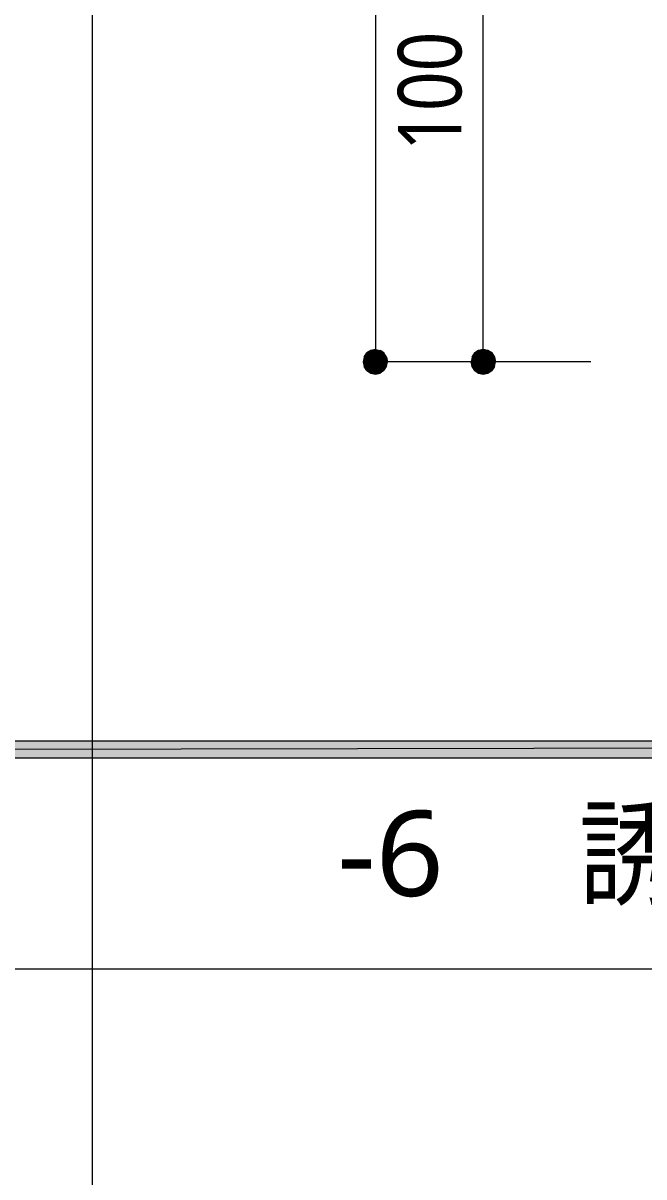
# Model space of a CAD drawing. Header units: millimetres. Extents: x 0 to 420, y 0 to 297.
# Drawn here: x 207.33 to 232.72, y 148.48 to 195.7 of the extents above; entities that cross this region are included whole.
import ezdxf
from ezdxf.enums import TextEntityAlignment as Align

# ---------------------------------------------------------------- set-up
doc = ezdxf.new("R2010")
doc.units = ezdxf.units.MM
doc.styles.add('kst32b', font='NotoSansJP-Variable.ttf')

msp = doc.modelspace()

# ---------------------------------------------------------------- hatches: boundary and pattern name
h = msp.add_hatch(color=7)
h.paths.add_polyline_path([(221.552, 182.308), (221.382, 182.203), (221.742, 181.843), (221.552, 182.308)])
h.paths.add_polyline_path([(221.382, 182.203), (221.742, 181.843), (221.276, 182.033), (221.382, 182.203)])
h.paths.add_polyline_path([(221.742, 181.843), (221.276, 182.033), (221.234, 181.843), (221.742, 181.843)])
h = msp.add_hatch(color=7)
h.paths.add_polyline_path([(222.081, 182.203), (221.933, 182.308), (221.742, 181.843), (222.081, 182.203)])
h.paths.add_polyline_path([(221.933, 182.308), (221.742, 181.843), (221.742, 182.351), (221.933, 182.308)])
h.paths.add_polyline_path([(221.742, 181.843), (221.742, 182.351), (221.552, 182.308), (221.742, 181.843)])
h = msp.add_hatch(color=7)
h.paths.add_polyline_path([(225.954, 182.308), (225.806, 182.203), (226.145, 181.843), (225.954, 182.308)])
h.paths.add_polyline_path([(225.806, 182.203), (226.145, 181.843), (225.7, 182.033), (225.806, 182.203)])
h.paths.add_polyline_path([(226.145, 181.843), (225.7, 182.033), (225.658, 181.843), (226.145, 181.843)])
h = msp.add_hatch(color=7)
h.paths.add_polyline_path([(226.145, 182.351), (225.954, 182.308), (226.145, 181.843), (226.145, 182.351)])
h.paths.add_polyline_path([(225.954, 182.308), (226.145, 181.843), (225.806, 182.203), (225.954, 182.308)])
h.paths.add_polyline_path([(226.145, 181.843), (225.806, 182.203), (225.7, 182.033), (226.145, 181.843)])
h = msp.add_hatch(color=7)
h.paths.add_polyline_path([(226.504, 182.203), (226.335, 182.308), (226.145, 181.843), (226.504, 182.203)])
h.paths.add_polyline_path([(226.335, 182.308), (226.145, 181.843), (226.145, 182.351), (226.335, 182.308)])
h.paths.add_polyline_path([(226.145, 181.843), (226.145, 182.351), (225.954, 182.308), (226.145, 181.843)])
for points in [[(226.335, 182.308), (226.145, 182.351), (226.145, 181.843), (226.335, 182.308)], [(221.552, 181.377), (221.742, 181.335), (221.742, 181.843), (221.552, 181.377)], [(225.954, 181.377), (226.145, 181.335), (226.145, 181.843), (225.954, 181.377)]]:
    msp.add_hatch(color=7).paths.add_polyline_path(points)
h = msp.add_hatch(color=7)
h.paths.add_polyline_path([(226.653, 181.843), (226.61, 182.033), (226.145, 181.843), (226.653, 181.843)])
h.paths.add_polyline_path([(226.61, 182.033), (226.145, 181.843), (226.504, 182.203), (226.61, 182.033)])
h.paths.add_polyline_path([(226.145, 181.843), (226.504, 182.203), (226.335, 182.308), (226.145, 181.843)])
h = msp.add_hatch(color=7)
h.paths.add_polyline_path([(221.234, 181.843), (221.276, 181.652), (221.742, 181.843), (221.234, 181.843)])
h.paths.add_polyline_path([(221.276, 181.652), (221.742, 181.843), (221.382, 181.483), (221.276, 181.652)])
h.paths.add_polyline_path([(221.742, 181.843), (221.382, 181.483), (221.552, 181.377), (221.742, 181.843)])
h = msp.add_hatch(color=7)
h.paths.add_polyline_path([(222.187, 181.652), (222.229, 181.843), (221.742, 181.843), (222.187, 181.652)])
h.paths.add_polyline_path([(222.229, 181.843), (221.742, 181.843), (222.187, 182.033), (222.229, 181.843)])
h.paths.add_polyline_path([(221.742, 181.843), (222.187, 182.033), (222.081, 182.203), (221.742, 181.843)])
h = msp.add_hatch(color=7)
h.paths.add_polyline_path([(221.742, 181.335), (221.933, 181.377), (221.742, 181.843), (221.742, 181.335)])
h.paths.add_polyline_path([(221.933, 181.377), (221.742, 181.843), (222.081, 181.483), (221.933, 181.377)])
h.paths.add_polyline_path([(221.742, 181.843), (222.081, 181.483), (222.187, 181.652), (221.742, 181.843)])
h = msp.add_hatch(color=7)
h.paths.add_polyline_path([(225.7, 182.033), (225.658, 181.843), (226.145, 181.843), (225.7, 182.033)])
h.paths.add_polyline_path([(225.658, 181.843), (226.145, 181.843), (225.7, 181.652), (225.658, 181.843)])
h.paths.add_polyline_path([(226.145, 181.843), (225.7, 181.652), (225.806, 181.483), (226.145, 181.843)])
h = msp.add_hatch(color=7)
h.paths.add_polyline_path([(225.658, 181.843), (225.7, 181.652), (226.145, 181.843), (225.658, 181.843)])
h.paths.add_polyline_path([(225.7, 181.652), (226.145, 181.843), (225.806, 181.483), (225.7, 181.652)])
h.paths.add_polyline_path([(226.145, 181.843), (225.806, 181.483), (225.954, 181.377), (226.145, 181.843)])
h = msp.add_hatch(color=7)
h.paths.add_polyline_path([(225.806, 181.483), (225.954, 181.377), (226.145, 181.843), (225.806, 181.483)])
h.paths.add_polyline_path([(225.954, 181.377), (226.145, 181.843), (226.145, 181.335), (225.954, 181.377)])
h.paths.add_polyline_path([(226.145, 181.843), (226.145, 181.335), (226.335, 181.377), (226.145, 181.843)])
h = msp.add_hatch(color=7)
h.paths.add_polyline_path([(226.61, 181.652), (226.653, 181.843), (226.145, 181.843), (226.61, 181.652)])
h.paths.add_polyline_path([(226.653, 181.843), (226.145, 181.843), (226.61, 182.033), (226.653, 181.843)])
h.paths.add_polyline_path([(226.145, 181.843), (226.61, 182.033), (226.504, 182.203), (226.145, 181.843)])
h = msp.add_hatch(color=7)
h.paths.add_polyline_path([(226.145, 181.335), (226.335, 181.377), (226.145, 181.843), (226.145, 181.335)])
h.paths.add_polyline_path([(226.335, 181.377), (226.145, 181.843), (226.504, 181.483), (226.335, 181.377)])
h.paths.add_polyline_path([(226.145, 181.843), (226.504, 181.483), (226.61, 181.652), (226.145, 181.843)])
h = msp.add_hatch(color=7)
h.paths.add_polyline_path([(226.335, 181.377), (226.504, 181.483), (226.145, 181.843), (226.335, 181.377)])
h.paths.add_polyline_path([(226.504, 181.483), (226.145, 181.843), (226.61, 181.652), (226.504, 181.483)])
h.paths.add_polyline_path([(226.145, 181.843), (226.61, 181.652), (226.653, 181.843), (226.145, 181.843)])
h = msp.add_hatch(color=7)
h.paths.add_polyline_path([(394.166, 165.629), (394.166, 166.328), (26.183, 165.629), (394.166, 165.629)])
h.paths.add_polyline_path([(394.166, 166.328), (26.183, 165.629), (26.183, 166.328), (394.166, 166.328)])

# ---------------------------------------------------------------- linework, layer by layer
at = {"lineweight": 13}
for points in [[(210.164, 45.995), (210.164, 285.983)], [(221.742, 239.839), (221.742, 181.843)], [(226.145, 181.843), (226.145, 227.838), (226.124, 239.839)], [(230.547, 181.843), (221.742, 181.843)], [(394.166, 156.993), (26.183, 156.993)]]:
    msp.add_lwpolyline(points, dxfattribs=at)
at = {"lineweight": 0}
for points in [[(221.552, 182.308), (221.382, 182.203), (221.742, 181.843)], [(221.742, 181.843), (221.742, 182.351), (221.552, 182.308)], [(221.933, 182.308), (221.742, 181.843), (221.742, 182.351)], [(222.081, 182.203), (221.933, 182.308), (221.742, 181.843)], [(225.954, 182.308), (225.806, 182.203), (226.145, 181.843)], [(225.954, 182.308), (226.145, 181.843), (225.806, 182.203)], [(226.145, 181.843), (226.145, 182.351), (225.954, 182.308)], [(226.145, 182.351), (225.954, 182.308), (226.145, 181.843)], [(226.335, 182.308), (226.145, 181.843), (226.145, 182.351)], [(226.335, 182.308), (226.145, 182.351), (226.145, 181.843)], [(226.504, 182.203), (226.335, 182.308), (226.145, 181.843)], [(226.145, 181.843), (226.504, 182.203), (226.335, 182.308)], [(221.742, 181.843), (221.276, 182.033), (221.234, 181.843)], [(221.234, 181.843), (221.276, 181.652), (221.742, 181.843)], [(221.382, 182.203), (221.742, 181.843), (221.276, 182.033)], [(221.276, 181.652), (221.742, 181.843), (221.382, 181.483)], [(221.742, 181.843), (221.382, 181.483), (221.552, 181.377)], [(221.552, 181.377), (221.742, 181.335), (221.742, 181.843)], [(221.742, 181.843), (222.187, 182.033), (222.081, 182.203)], [(222.229, 181.843), (221.742, 181.843), (222.187, 182.033)], [(221.742, 181.335), (221.933, 181.377), (221.742, 181.843)], [(221.933, 181.377), (221.742, 181.843), (222.081, 181.483)], [(221.742, 181.843), (222.081, 181.483), (222.187, 181.652)], [(222.187, 181.652), (222.229, 181.843), (221.742, 181.843)], [(226.145, 181.843), (225.7, 182.033), (225.658, 181.843)], [(225.7, 182.033), (225.658, 181.843), (226.145, 181.843)], [(225.658, 181.843), (225.7, 181.652), (226.145, 181.843)], [(225.658, 181.843), (226.145, 181.843), (225.7, 181.652)], [(225.806, 182.203), (226.145, 181.843), (225.7, 182.033)], [(226.145, 181.843), (225.806, 182.203), (225.7, 182.033)], [(225.7, 181.652), (226.145, 181.843), (225.806, 181.483)], [(226.145, 181.843), (225.7, 181.652), (225.806, 181.483)], [(226.145, 181.843), (225.806, 181.483), (225.954, 181.377)], [(225.806, 181.483), (225.954, 181.377), (226.145, 181.843)], [(225.954, 181.377), (226.145, 181.335), (226.145, 181.843)], [(225.954, 181.377), (226.145, 181.843), (226.145, 181.335)], [(226.145, 181.843), (226.61, 182.033), (226.504, 182.203)], [(226.61, 182.033), (226.145, 181.843), (226.504, 182.203)], [(226.653, 181.843), (226.145, 181.843), (226.61, 182.033)], [(226.653, 181.843), (226.61, 182.033), (226.145, 181.843)], [(226.145, 181.335), (226.335, 181.377), (226.145, 181.843)], [(226.335, 181.377), (226.145, 181.843), (226.504, 181.483)], [(226.145, 181.843), (226.504, 181.483), (226.61, 181.652)], [(226.61, 181.652), (226.653, 181.843), (226.145, 181.843)], [(226.145, 181.843), (226.145, 181.335), (226.335, 181.377)], [(226.335, 181.377), (226.504, 181.483), (226.145, 181.843)], [(226.504, 181.483), (226.145, 181.843), (226.61, 181.652)], [(226.145, 181.843), (226.61, 181.652), (226.653, 181.843)], [(394.166, 165.629), (394.166, 166.328), (26.183, 165.629)], [(394.166, 166.328), (26.183, 165.629), (26.183, 166.328)]]:
    msp.add_lwpolyline(points, close=True, dxfattribs=at)

# ---------------------------------------------------------------- texts
at = {"style": 'kst32b'}
for s, height, p, p2 in [('100', 2.5989, (225.256, 190.479), (225.256, 195.352)), ('誘導用床材・注意喚起用床材', 3.49081, (230.061, 159.978), (284.604, 159.978)), ('-6', 3.4908, (220.176, 159.978), (224.539, 159.978))]:
    msp.add_text(s, height=height, dxfattribs=at).set_placement(p, p2, align=Align.FIT)

doc.saveas('drawing.dxf')
